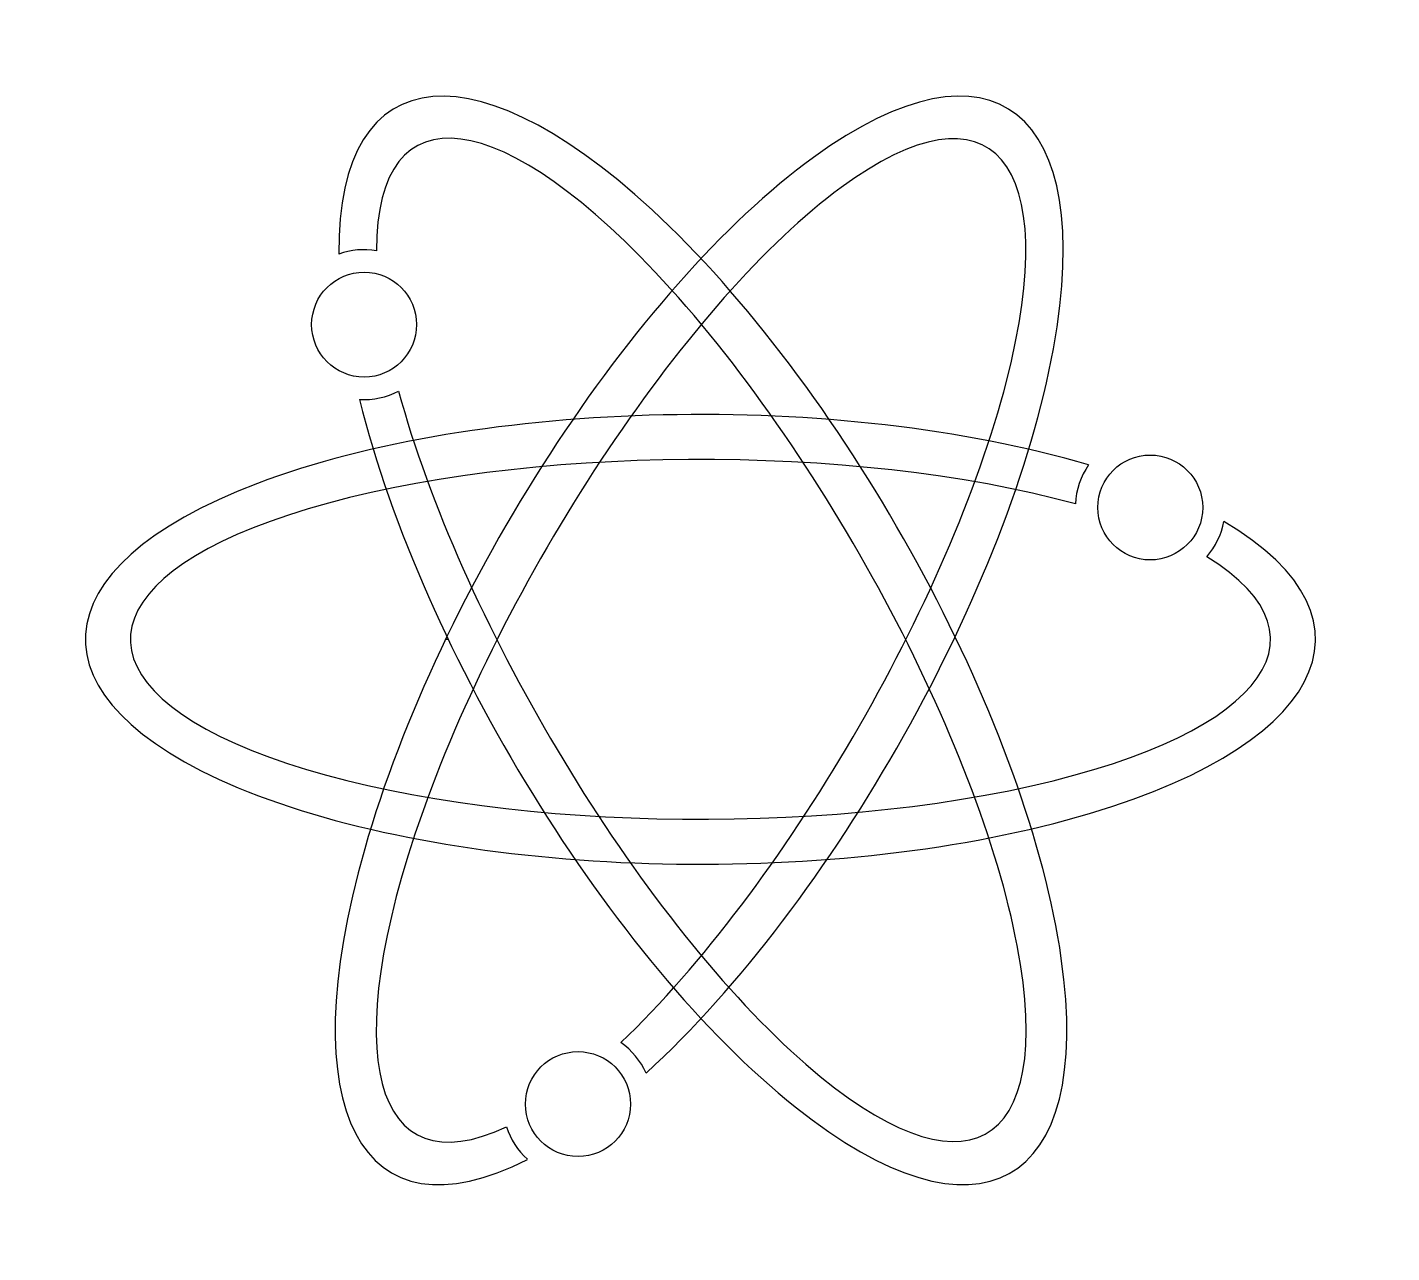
# Model space of a CAD drawing. Header units: inches. Extents: x -4 to 178, y -3 to 160.
import ezdxf

# ---------------------------------------------------------------- set-up
doc = ezdxf.new("R2010")
doc.units = ezdxf.units.IN
doc.header["$MEASUREMENT"] = 0

msp = doc.modelspace()

# ---------------------------------------------------------------- linework, layer by layer
for p, q in [((52.32, 78.52), (51.97, 78.52)), ((58.84, 78.52), (58.78, 78.52))]:
    msp.add_line(p, q)
for centre in [(41.1, 120.52), (145.96, 96.12), (69.63, 16.52)]:
    msp.add_circle(centre, 7)
for centre, start, end in [((41.1, 120.52), 80.5248, 109.7445), ((41.1, 120.52), 266.4987, 297.3946), ((145.96, 96.12), 145.4415, 177.2663), ((145.96, 96.12), 318.9035, 349.3198), ((69.63, 16.52), 24.474, 55.1458), ((69.63, 16.52), 197.5846, 227.4936)]:
    msp.add_arc(centre, 10, start, end)
for centre, major_axis, ratio, start_param, end_param in [((85.8, 78.38), (-41.02, -71.05), 0.365676, 0.860069, 6.797587), ((86.28, 78.38), (-41.02, 71.05), 0.365676, 0.903968, 6.856543), ((86.04, 78.38), (-38.02, -65.85), 0.315624, 0.82109, 6.711775), ((86.08, 78.45), (-38.02, 65.85), 0.315624, 0.87174, 6.785683), ((85.96, 78.52), (-82.04, 0), 0.365676, 4.029588, 9.977435), ((85.96, 78.52), (-76.04, 0), 0.315624, 3.994627, 9.902233)]:
    msp.add_ellipse(centre, major_axis=major_axis, ratio=ratio, start_param=start_param, end_param=end_param)

doc.saveas('drawing.dxf')
